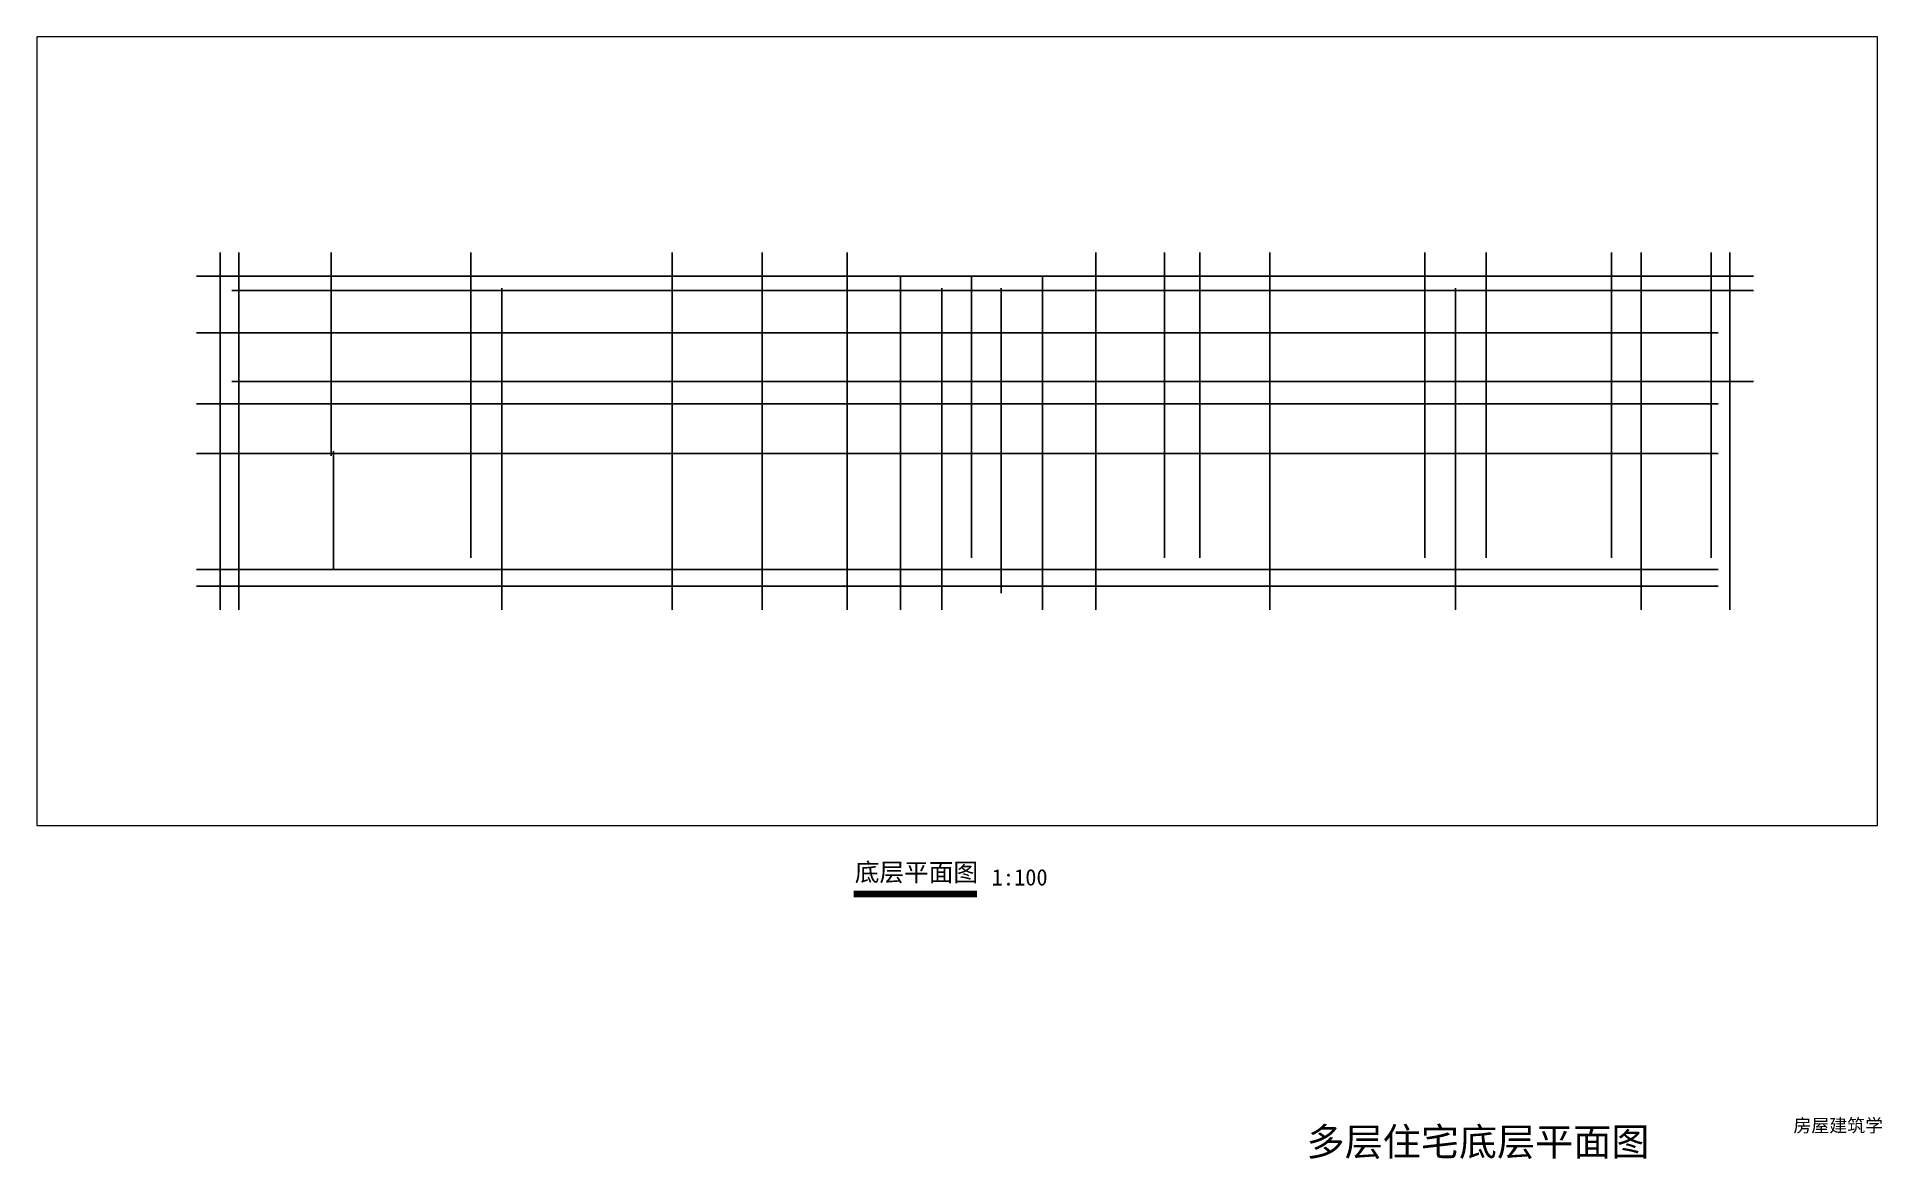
# Paper-space layout 'A' of a CAD drawing. Extents: x 21 to 583, y 36 to 378.
# The model-space entities are those that its viewports show. They can reach past a viewport. Long polylines and large blocks are cut down to what shows.
import ezdxf

# ---------------------------------------------------------------- set-up
doc = ezdxf.new("R2010")
doc.units = 0
doc.header["$LTSCALE"] = 10
doc.header["$MEASUREMENT"] = 0
doc.layers.add('DOTE', color=1, linetype='Continuous', plot=False)
doc.styles.add('FS', font='simfang.ttf')

msp = doc.modelspace()

# ---------------------------------------------------------------- linework, layer by layer
at = {"layer": 'DOTE', "linetype": 'ByBlock'}
for p, q in [((0, -1700), (0, 13400)), ((800, -1700), (800, 13400)), ((4700, 4800), (4700, 13400)), ((10600, 500), (10600, 13400)), ((19100, -1700), (19100, 13400)), ((22900, -1700), (22900, 13400)), ((26500, -1700), (26500, 13400)), ((37000, -1700), (37000, 13400)), ((39900, 500), (39900, 13400)), ((41400, 500), (41400, 13400)), ((44350, -1700), (44350, 13400)), ((50900, 500), (50900, 13400)), ((53500, 500), (53500, 13400)), ((58800, 500), (58800, 13400)), ((60050, -1700), (60050, 13400)), ((63000, 500), (63000, 13400)), ((63800, -1700), (63800, 13400)), ((-1000, 12400), (64800, 12400)), ((500, 11800), (64800, 11800)), ((11900, -1700), (11900, 11900)), ((28750, -1700), (28750, 12400)), ((30500, -1700), (30500, 11900)), ((31750, 500), (31750, 12400)), ((33000, -1000), (33000, 11900)), ((34750, -1700), (34750, 12400)), ((52200, -1700), (52200, 11900)), ((-1000, 10000), (63300, 10000)), ((500, 7950), (64800, 7950)), ((-1000, 7000), (63300, 7000)), ((-1000, 4900), (63300, 4900)), ((4800, 0), (4800, 5000)), ((-1000, 0), (63300, 0)), ((-1000, -700), (63300, -700))]:
    msp.add_line(p, q, dxfattribs=at)

psp = doc.layouts.new('A')

# ---------------------------------------------------------------- linework, layer by layer
at = {"lineweight": 100}
psp.add_line((269.79, 116.96), (307.25, 116.96), dxfattribs=at)
psp.add_line((269.79, 115.96), (307.25, 115.96))

# ---------------------------------------------------------------- texts
at = {"attachment_point": 5, "style": 'FS'}
for s, width, insert, char_height in [('底层平面图', 42.7135, (288.87, 123.02), 5.5), ('1:100', 29.4641, (320.28, 121.76), 5), ('多层住宅底层平面图', 141.4141, (459.72, 40.79), 8.5), ('房屋建筑学', 35.3535, (569.31, 46.04), 4)]:
    psp.add_mtext_dynamic_manual_height_columns(s, width=width, gutter_width=1750, heights=[0], dxfattribs=dict(at, insert=insert, char_height=char_height))

# ---------------------------------------------------------------- viewports
at = {"layer": 'Defpoints', "view_target_point": (31900, 5846.56)}
psp.add_viewport(center=(301.3, 257.6), size=(560, 240), view_center_point=(-750, 3.44), view_height=33333.3333, dxfattribs=at)

doc.saveas('drawing.dxf')
